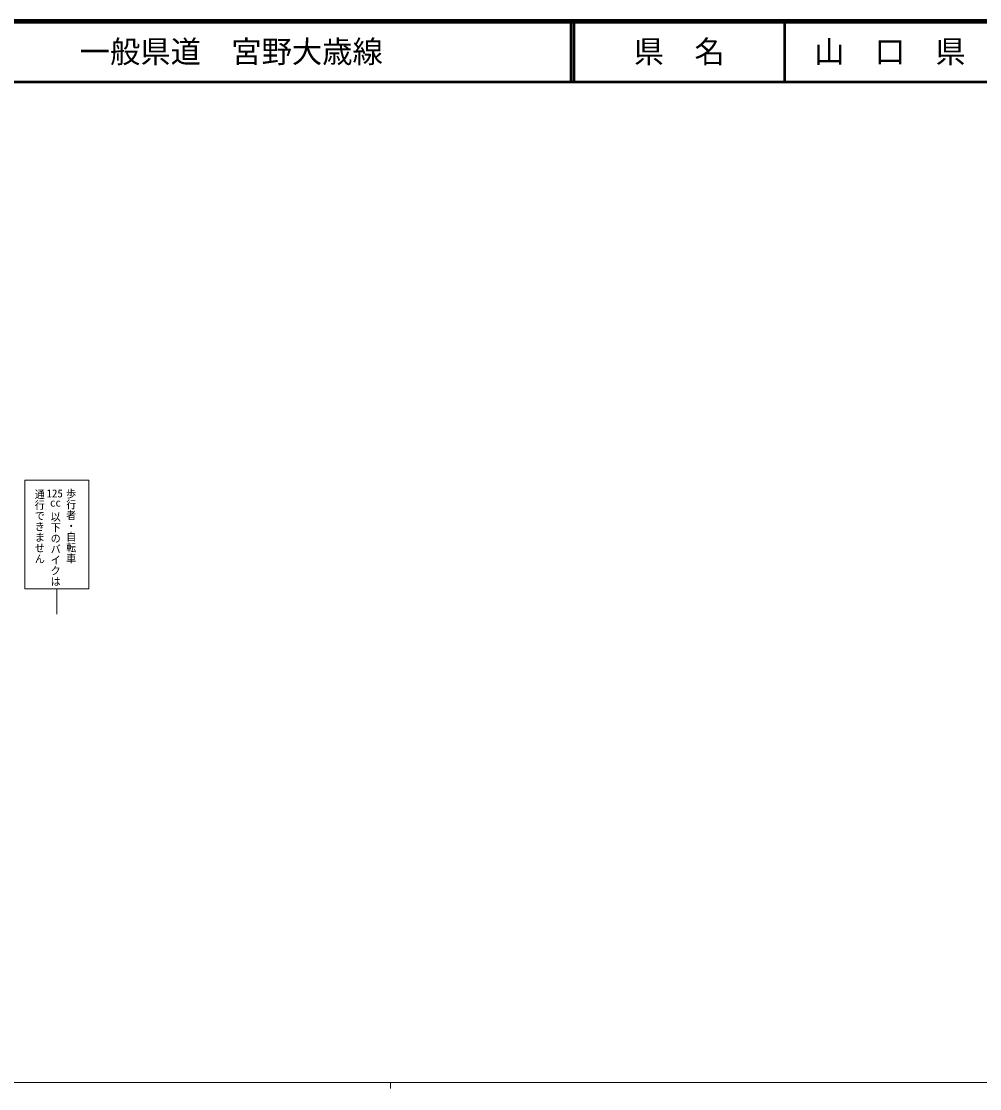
# Model space of a CAD drawing. Units: millimetres, scale not verified. Extents: x 40000 to 680000, y 20000 to 380000.
# Drawn here: x 207104 to 365183, y 204000 to 380000 of the extents above; entities that cross this region are included whole.
import ezdxf
from ezdxf.enums import TextEntityAlignment as Align

# ---------------------------------------------------------------- set-up
doc = ezdxf.new("R2010")
doc.units = ezdxf.units.MM
doc.header["$LTSCALE"] = 1000
for name, color, linetype, lineweight in [('M-STR-STRC', 7, 'Continuous', 13), ('M-TTL', 2, 'Continuous', 140), ('M-TTL-BAND', 7, 'Continuous', 13), ('M-TTL-LINE', 7, 'Continuous', 50)]:
    doc.layers.add(name, color=color, linetype=linetype, lineweight=lineweight)
doc.layers.add('M-TTL-TXT', color=7, linetype='Continuous')
doc.styles.add('@ＭＳ ゴシック', font='')
doc.styles.add('ＭＳ ゴシック', font='')
doc.styles.get('@ＭＳ ゴシック').set_extended_font_data('@MS Gothic')
doc.styles.get('ＭＳ ゴシック').set_extended_font_data('MS Gothic')

msp = doc.modelspace()

# ---------------------------------------------------------------- linework, layer by layer
at = {"layer": 'M-STR-STRC'}
msp.add_line((212945, 282217), (212945, 286448), dxfattribs=at)
msp.add_lwpolyline([(207672, 304353), (218218, 304353), (218218, 286448), (207672, 286448)], close=True, dxfattribs=at)
at = {"layer": 'M-TTL'}
msp.add_line((680000, 380000), (40000, 380000), dxfattribs=at)
at = {"layer": 'M-TTL-BAND'}
for p, q in [((40000, 205000), (579000, 205000)), ((268000, 205000), (268000, 204000))]:
    msp.add_line(p, q, dxfattribs=at)
at = {"layer": 'M-TTL-LINE'}
for p, q in [((297750, 380000), (297750, 370000)), ((298250, 380000), (298250, 370000)), ((333000, 380000), (333000, 370000)), ((40000, 370000), (680000, 370000))]:
    msp.add_line(p, q, dxfattribs=at)

# ---------------------------------------------------------------- texts
at = {"layer": 'M-STR-STRC', "style": '@ＭＳ ゴシック', "width": 1.1}
for s, p in [('通行できません', (210116, 296717)), ('歩行者・自転車', (215290, 296804)), ('以下のバイクは', (212733, 292984))]:
    msp.add_text(s, height=1184, rotation=270, dxfattribs=at).set_placement(p, align=Align.MIDDLE_CENTER)
at = {"layer": 'M-STR-STRC', "style": 'ＭＳ ゴシック'}
for s, p in [('125', (212606, 302155)), ('cc', (212737, 300639))]:
    msp.add_text(s, height=1320, dxfattribs=at).set_placement(p, align=Align.MIDDLE_CENTER)
at = {"layer": 'M-TTL-TXT', "style": 'ＭＳ ゴシック'}
msp.add_text('一般県道\u3000宮野大歳線', height=3666, dxfattribs=at).set_placement((216734, 375000), align=Align.MIDDLE_LEFT)
for s, p in [('県\u3000名', (315625, 375000)), ('山\u3000口\u3000県', (350375, 375000))]:
    msp.add_text(s, height=3666, dxfattribs=at).set_placement(p, align=Align.MIDDLE_CENTER)

doc.saveas('drawing.dxf')
